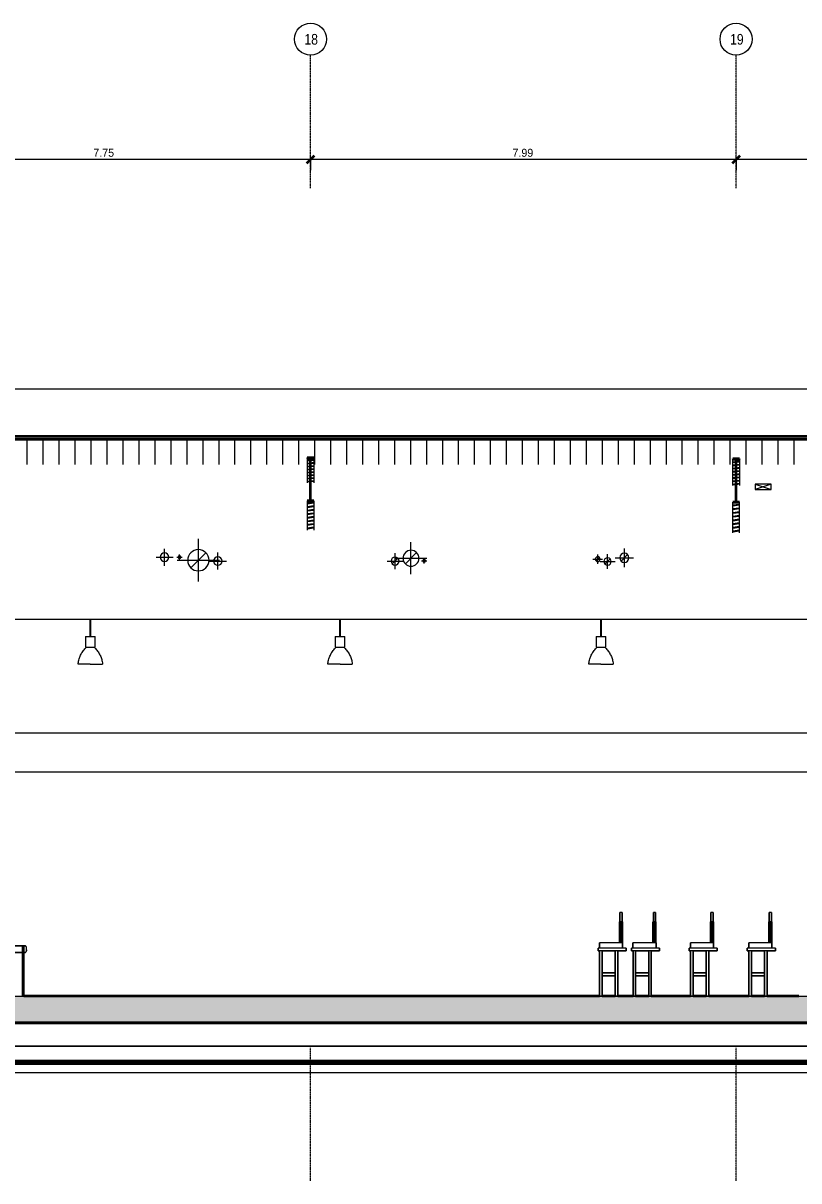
# Model space of a CAD drawing. Header units: centimetres. Extents: x -13689 to 3489, y -437 to 1921.
# Drawn here: x -4753 to -3297, y -253 to 1921 of the extents above; entities that cross this region are included whole.
import ezdxf

# ---------------------------------------------------------------- set-up
doc = ezdxf.new("R2010")
doc.units = ezdxf.units.CM
doc.linetypes.add('Centre', pattern=[3.175, 0.635, -0.475, 1.59, -0.475])
doc.linetypes.add('Grid Line', pattern=[2.2225, 1.27, -0.3175, 0.3175, -0.3175])
for name, color, linetype, lineweight in [('A-ANNO-DIMS', 7, 'Continuous', 9), ('A-ANNO-DIMS-100', 7, 'Continuous', 9), ('A-CLNG', 7, 'Continuous', 9), ('A-FLOR', 7, 'Continuous', 9), ('A-FLOR-LEVL', 7, 'Continuous', 9), ('A-FLOR-PATT', 7, 'Continuous', 35), ('A-ROOF', 7, 'Continuous', 9), ('A-ROOF-PATT', 7, 'Continuous', 35), ('C-BLDG-PADS', 7, 'Continuous', 9), ('C-TOPO', 7, 'Continuous', 9), ('E-LITE-EQPM', 7, 'Continuous', 9), ('G-IMPT', 7, 'Continuous', 9), ('M-EQPM', 7, 'Continuous', 9), ('M-HVAC-DUCT-CNTR', 7, 'Continuous', 9), ('P-PIPE', 7, 'Continuous', 9), ('P-PIPE-CNTR', 7, 'Continuous', 9), ('S-BEAM', 7, 'Continuous', 9), ('S-GRID', 7, 'Continuous', 9), ('S-GRID-IDEN', 7, 'Continuous', 9)]:
    doc.layers.add(name, color=color, linetype=linetype, lineweight=lineweight)
doc.layers.add('E-CABL-TRAY-ANNO', color=7, linetype='Continuous', lineweight=9, true_color=0x007f00)
doc.layers.add('M-HVAC-DUCT-ANNO', color=7, linetype='Continuous', lineweight=9, true_color=0x007f00)
doc.styles.add('Century Gothic_1', font='GOTHIC.TTF', dxfattribs={"height": 15})
doc.styles.add('Saira Condensed', font='SairaCondensed-Regular.ttf', dxfattribs={"height": 20})
doc.dimstyles.new('FCA_N_Cotas_E100', dxfattribs={"dimscale": 30.48, "dimtxt": 15.662524, "dimasz": 0.492126, "dimexe": 0.656168, "dimexo": 0.656168, "dimgap": 0.032808, "dimtad": 1, "dimlfac": 0.01, "dimrnd": 0.01, "dimzin": 0, "dimdsep": 46, "dimtxsty": 'Century Gothic_1', "dimblk1": 'OBLIQUE', "dimblk2": 'OBLIQUE', "dimsah": 1, "dimcen": 0.09, "dimdle": 0.656168, "dimazin": 2, "dimtfac": 1, "dimtdec": 4, "dimtix": 1, "dimtmove": 0, "dimatfit": 3, "dimfxl": 1, "dimtvp": 1, "dimtolj": 1, "dimtzin": 0, "dimarcsym": 2})
pattern_1 = [(45, (-5138.633, 712), (-25.1447, 25.1447), []), (45, (-5138.633, 750.1), (-25.1447, 25.1447), [])]
pattern_2 = [(6.43, (-5138.633, 1099.388), (-25.144541, 2.833909), []), (6.43, (-5138.633, 1103.682), (-25.144541, 2.833909), [])]
pattern_3 = [(6.779, (-5138.633, 1096.821), (-25.144591, 2.988827), []), (6.779, (-5138.633, 1101.35), (-25.144591, 2.988827), [])]

# ---------------------------------------------------------------- blocks, each defined once
blk = doc.blocks.new('PQ_RVR_EST-01_ZZ_ZZ_MO_T_A_rvt-2-Sección 3-2')
at = {"layer": 'A-FLOR-PATT', "lineweight": 9, "true_color": 0x9a9a9a}
blk.add_hatch(color=253, dxfattribs=at).paths.add_polyline_path([(2109.2, 44), (2109.2, 94), (-4380, 94), (-4380, 44), (2057.6, 44)])
at = {"layer": 'S-BEAM', "true_color": 0xc0c0c0}
h = blk.add_hatch(dxfattribs=at)
h.set_pattern_fill('FP_9', color=9, style=0, pattern_type=2)
h.set_pattern_definition(pattern_1)
h.paths.add_polyline_path([(-3340.6, 1024), (-3340.6, 1024.6), (-3346.5, 1024.6), (-3346.5, 1104.4), (-3340.6, 1104.4), (-3340.6, 1105), (-3353.1, 1105), (-3353.1, 1104.4), (-3347.2, 1104.4), (-3347.2, 1024.6), (-3353.1, 1024.6), (-3353.1, 1024)])
h = blk.add_hatch(dxfattribs=at)
h.set_pattern_fill('FP_24', color=9, style=0, pattern_type=2)
h.set_pattern_definition(pattern_2)
edge = h.paths.add_edge_path()
edge.add_line((-3347.2, 1058), (-3347.2, 1104.4))
edge.add_line((-3347.2, 1104.4), (-3353.1, 1104.4))
edge.add_line((-3353.1, 1104.4), (-3353.1, 1058))
h = blk.add_hatch(dxfattribs=at)
h.set_pattern_fill('FP_24', color=9, style=0, pattern_type=2)
h.set_pattern_definition(pattern_2)
edge = h.paths.add_edge_path()
edge.add_line((-3340.6, 1058), (-3340.6, 1104.4))
edge.add_line((-3340.6, 1104.4), (-3346.5, 1104.3))
edge.add_line((-3346.5, 1104.3), (-3346.5, 1058))
h = blk.add_hatch(dxfattribs=at)
h.set_pattern_fill('FP_9', color=9, style=0, pattern_type=2)
h.set_pattern_definition(pattern_1)
h.paths.add_polyline_path([(-2541.5, 1021.5), (-2541.5, 1022.1), (-2547.4, 1022.1), (-2547.4, 1102.3), (-2541.5, 1102.3), (-2541.5, 1102.9), (-2554, 1102.9), (-2554, 1102.3), (-2548.1, 1102.3), (-2548.1, 1022.1), (-2554, 1022.1), (-2554, 1021.5)])
h = blk.add_hatch(dxfattribs=at)
h.set_pattern_fill('FP_25', color=9, style=0, pattern_type=2)
h.set_pattern_definition(pattern_3)
edge = h.paths.add_edge_path()
edge.add_line((-2548.1, 1053.4), (-2548.1, 1102.3))
edge.add_line((-2548.1, 1102.3), (-2554, 1102.3))
edge.add_line((-2554, 1102.3), (-2554, 1053.4))
h = blk.add_hatch(dxfattribs=at)
h.set_pattern_fill('FP_25', color=9, style=0, pattern_type=2)
h.set_pattern_definition(pattern_3)
edge = h.paths.add_edge_path()
edge.add_line((-2541.5, 1053.4), (-2541.5, 1102.3))
edge.add_line((-2541.5, 1102.3), (-2547.4, 1102.3))
edge.add_line((-2547.4, 1102.3), (-2547.4, 1053.4))
h = blk.add_hatch(dxfattribs=at)
h.set_pattern_fill('FP_21', color=9, style=0, pattern_type=2)
h.set_pattern_definition([(7.566, (-5138.633, 1018.542), (-25.144596, 3.33933), []), (7.566, (-5138.633, 1023.602), (-25.144596, 3.33933), [])])
edge = h.paths.add_edge_path()
edge.add_line((-3340.6, 969.3), (-3340.6, 1024))
edge.add_line((-3340.6, 1024), (-3353.1, 1024))
edge.add_line((-3353.1, 1024), (-3353.1, 969.3))
h = blk.add_hatch(dxfattribs=at)
h.set_pattern_fill('FP_11', color=9, style=0, pattern_type=2)
h.set_pattern_definition([(7.888, (-5138.633, 1015.53), (-25.145069, 3.48413), []), (7.888, (-5138.633, 1020.809), (-25.145069, 3.48413), [])])
edge = h.paths.add_edge_path()
edge.add_line((-2541.5, 964.3), (-2541.5, 1021.5))
edge.add_line((-2541.5, 1021.5), (-2554, 1021.5))
edge.add_line((-2554, 1021.5), (-2554, 964.3))
at = {"layer": 'A-FLOR', "lineweight": 35}
for p, q in [((-2804, 94), (-3885, 94)), ((-2774.6, 94), (-2799.2, 94)), ((-2741.2, 94), (-2769.8, 94)), ((-2711.8, 94), (-2736.3, 94)), ((-2633.2, 94), (-2706.9, 94)), ((-2603.8, 94), (-2628.3, 94)), ((-2523.7, 94), (-2598.9, 94)), ((-2494.3, 94), (-2518.8, 94)), ((-2429.8, 94), (-2489.4, 94)), ((-4380, 44), (1957.6, 44))]:
    blk.add_line(p, q, dxfattribs=at)
at = {"layer": 'S-BEAM', "lineweight": 35}
for p, q in [((-3340.6, 1105), (-3353.1, 1105)), ((-3353.1, 1105), (-3353.1, 1104.4)), ((-3353.1, 1104.4), (-3347.2, 1104.4)), ((-3347.2, 1104.4), (-3347.2, 1024.6)), ((-3346.5, 1024.6), (-3346.5, 1104.4)), ((-3346.5, 1104.4), (-3340.6, 1104.4)), ((-3340.6, 1104.4), (-3340.6, 1105)), ((-2541.5, 1102.9), (-2554, 1102.9)), ((-2554, 1102.9), (-2554, 1102.3)), ((-2554, 1102.3), (-2548.1, 1102.3)), ((-2548.1, 1102.3), (-2548.1, 1022.1)), ((-2547.4, 1022.1), (-2547.4, 1102.3)), ((-2547.4, 1102.3), (-2541.5, 1102.3)), ((-2541.5, 1102.3), (-2541.5, 1102.9)), ((-3347.2, 1024.6), (-3353.1, 1024.6)), ((-3353.1, 1024.6), (-3353.1, 1024)), ((-3353.1, 1024), (-3340.6, 1024)), ((-3340.6, 1024.6), (-3346.5, 1024.6)), ((-3340.6, 1024), (-3340.6, 1024.6)), ((-2548.1, 1022.1), (-2554, 1022.1)), ((-2554, 1022.1), (-2554, 1021.5)), ((-2541.5, 1022.1), (-2547.4, 1022.1)), ((-2541.5, 1021.5), (-2541.5, 1022.1)), ((-2554, 1021.5), (-2541.5, 1021.5))]:
    blk.add_line(p, q, dxfattribs=at)
at = {"layer": 'S-BEAM'}
for p, q in [((-3353.1, 1104.4), (-3353.1, 1058)), ((-3340.6, 1104.4), (-3340.6, 1058)), ((-2554, 1053.4), (-2554, 1102.3)), ((-2541.5, 1102.3), (-2541.5, 1053.4)), ((-3353.1, 1024), (-3353.1, 969.3)), ((-3340.6, 1024), (-3340.6, 969.3)), ((-2554, 964.3), (-2554, 1021.5)), ((-2541.5, 964.3), (-2541.5, 1021.5))]:
    blk.add_line(p, q, dxfattribs=at)
blk = doc.blocks.new('EQ-05-004 - EQ-05-004_dwg_Agrupar_600-1546369-Sección 3-2')
at = {"layer": 'M-EQPM', "color": 136, "true_color": 0x007f7f}
for p, q in [((-3921.7, 94), (-3921.7, 188.9)), ((-3918.8, 188.9), (-3921.7, 188.9)), ((-3921.7, 188.9), (-3918.8, 188.9)), ((-3921.7, 188.9), (-3921.7, 94)), ((-3918.8, 94), (-3918.8, 188.9)), ((-3918.8, 94), (-3918.8, 188.9)), ((-3921.7, 94), (-3918.8, 94)), ((-3918.8, 94), (-3921.7, 94))]:
    blk.add_line(p, q, dxfattribs=at)
at = {"layer": 'M-EQPM', "color": 136, "true_color": 0x007f7f, "flags": 128}
blk.add_lwpolyline([(-3921.7, 188.9), (-3918.8, 188.9), (-3918.8, 94), (-3921.7, 94)], close=True, dxfattribs=at)
blk = doc.blocks.new('EQ-05-004 - EQ-05-004_dwg_Agrupar_600-1546370-Sección 3-2')
at = {"layer": 'M-EQPM', "color": 136, "true_color": 0x007f7f}
for p, q in [((-3887.8, 94), (-3887.8, 188.9)), ((-3885, 188.9), (-3887.8, 188.9)), ((-3887.8, 188.9), (-3885, 188.9)), ((-3887.8, 188.9), (-3887.8, 94)), ((-3885, 94), (-3885, 188.9)), ((-3885, 94), (-3885, 188.9)), ((-3887.8, 94), (-3885, 94)), ((-3885, 94), (-3887.8, 94))]:
    blk.add_line(p, q, dxfattribs=at)
at = {"layer": 'M-EQPM', "color": 136, "true_color": 0x007f7f, "flags": 128}
blk.add_lwpolyline([(-3887.8, 188.9), (-3885, 188.9), (-3885, 94), (-3887.8, 94)], close=True, dxfattribs=at)
blk = doc.blocks.new('EQ-05-004 - EQ-05-004_dwg_Agrupar_600-1546372-Sección 3-2')
at = {"layer": 'M-EQPM', "color": 136, "true_color": 0x007f7f}
for p, q in [((-4347.8, 277.9), (-4347.8, 377.6)), ((-4344.9, 377.6), (-4347.8, 377.6)), ((-4347.8, 377.6), (-4344.9, 377.6)), ((-4347.8, 277.9), (-4347.8, 377.6)), ((-4347.8, 377.6), (-4347.8, 277.9)), ((-4344.9, 277.9), (-4344.9, 377.6)), ((-4344.9, 277.9), (-4344.9, 377.6)), ((-4347.8, 94), (-4347.8, 205.8)), ((-4347.8, 205.8), (-4347.8, 94)), ((-4344.9, 94), (-4344.9, 205.8)), ((-4344.9, 94), (-4344.9, 205.8)), ((-4347.8, 94), (-4344.9, 94)), ((-4344.9, 94), (-4347.8, 94))]:
    blk.add_line(p, q, dxfattribs=at)
at = {"layer": 'M-EQPM', "color": 136, "true_color": 0x007f7f, "flags": 128}
for points in [[(-4347.8, 377.6), (-4344.9, 377.6), (-4344.9, 277.9)], [(-4344.9, 205.8), (-4344.9, 94), (-4347.8, 94), (-4347.8, 205.8)]]:
    blk.add_lwpolyline(points, dxfattribs=at)
blk = doc.blocks.new('EQ-05-004 - EQ-05-004_dwg_Agrupar_534-1546373-Sección 3-2')
at = {"layer": 'M-EQPM', "color": 2, "true_color": 0xffff00}
for p, q in [((-4380, 376.9), (-4347.8, 376.9)), ((-4347.8, 376.9), (-4380, 376.9)), ((-4380, 376.9), (-4347.8, 376.9)), ((-4344.9, 376.9), (-4339.3, 376.9)), ((-4344.9, 376.9), (-4339.3, 376.9)), ((-3926.4, 188.9), (-4339.3, 376.9)), ((-4339.3, 376.9), (-3926.4, 188.9)), ((-4380, 364.2), (-4347.8, 364.2)), ((-4347.8, 364.2), (-4380, 364.2)), ((-4380, 364.2), (-4347.8, 364.2)), ((-4344.9, 364.2), (-4339.3, 364.2)), ((-4344.9, 364.2), (-4339.3, 364.2)), ((-3926.4, 176.2), (-4339.3, 364.2)), ((-4339.3, 364.2), (-3926.4, 176.2)), ((-3921.7, 188.9), (-3926.4, 188.9)), ((-3926.4, 188.9), (-3921.7, 188.9)), ((-3926.4, 188.9), (-3921.7, 188.9)), ((-3921.7, 176.2), (-3926.4, 176.2)), ((-3926.4, 176.2), (-3921.7, 176.2)), ((-3887.8, 188.9), (-3918.8, 188.9)), ((-3918.8, 188.9), (-3887.8, 188.9)), ((-3918.8, 188.9), (-3887.8, 188.9)), ((-3887.8, 176.2), (-3918.8, 176.2)), ((-3887.8, 176.2), (-3918.8, 176.2)), ((-3918.8, 176.2), (-3887.8, 176.2)), ((-3882.8, 188.9), (-3885, 188.9)), ((-3885, 188.9), (-3882.8, 188.9)), ((-3885, 188.9), (-3882.8, 188.9)), ((-3882.8, 176.2), (-3885, 176.2)), ((-3882.8, 176.2), (-3885, 176.2)), ((-3885, 176.2), (-3882.8, 176.2)), ((-3882.1, 188.7), (-3882.8, 188.9)), ((-3882.8, 188.9), (-3882.1, 188.7)), ((-3882.1, 176.4), (-3882.8, 176.2)), ((-3882.8, 176.2), (-3882.1, 176.4)), ((-3882.1, 188.7), (-3881.4, 188)), ((-3881.4, 188), (-3882.1, 188.7)), ((-3881.4, 177), (-3882.1, 176.4)), ((-3882.1, 176.4), (-3881.4, 177)), ((-3881.4, 188), (-3880.8, 187)), ((-3880.8, 187), (-3881.4, 188)), ((-3881.4, 177), (-3880.8, 178)), ((-3881.4, 177), (-3880.8, 178)), ((-3880.3, 185.7), (-3880.8, 187)), ((-3880.3, 185.7), (-3880.8, 187)), ((-3880.3, 179.3), (-3880.8, 178)), ((-3880.8, 178), (-3880.3, 179.3)), ((-3880, 184.2), (-3880.3, 185.7)), ((-3880, 184.2), (-3880.3, 185.7)), ((-3880, 180.9), (-3880.3, 179.3)), ((-3880.3, 179.3), (-3880, 180.9)), ((-3880, 182.5), (-3880, 184.2)), ((-3880, 182.5), (-3880, 184.2)), ((-3880, 180.9), (-3880, 182.5)), ((-3880, 180.9), (-3880, 182.5))]:
    blk.add_line(p, q, dxfattribs=at)
at = {"layer": 'M-EQPM', "color": 2, "true_color": 0xffff00, "flags": 128}
for points in [[(-3926.4, 188.9), (-4339.3, 376.9), (-4344.9, 376.9)], [(-3921.7, 176.2), (-3926.4, 176.2), (-4339.3, 364.2), (-4344.9, 364.2)]]:
    blk.add_lwpolyline(points, dxfattribs=at)
blk = doc.blocks.new('EQ-05-004 - EQ-05-004_dwg_Agrupar_574-1546384-Sección 3-2')
for name in ['EQ-05-004 - EQ-05-004_dwg_Agrupar_534-1546373-Sección 3-2', 'EQ-05-004 - EQ-05-004_dwg_Agrupar_600-1546372-Sección 3-2', 'EQ-05-004 - EQ-05-004_dwg_Agrupar_600-1546369-Sección 3-2', 'EQ-05-004 - EQ-05-004_dwg_Agrupar_600-1546370-Sección 3-2']:
    blk.add_blockref(name, (0, 0))
blk = doc.blocks.new('EQ-05-004 - EQ-05-004_dwg-1546346-Sección 3-2')
blk.add_blockref('EQ-05-004 - EQ-05-004_dwg_Agrupar_574-1546384-Sección 3-2', (0, 0))
blk = doc.blocks.new('EQ-05-004 - EQ-05-004-1546388-Sección 3-2')
blk.add_blockref('EQ-05-004 - EQ-05-004_dwg-1546346-Sección 3-2', (0, 0))
blk = doc.blocks.new('EQ-05-012 - EQ-05-012_dwg_Agrupar_512-1553429-Sección 3-2')
at = {"layer": 'M-EQPM', "color": 253, "true_color": 0x999999}
for p, q in [((-2760.7, 194), (-2804.3, 194)), ((-2804.3, 194), (-2804.3, 184)), ((-2804.3, 184), (-2804.3, 194)), ((-2760.7, 194), (-2804.3, 194)), ((-2804.3, 194), (-2804.3, 184)), ((-2760.7, 194), (-2760.7, 184)), ((-2760.7, 194), (-2760.7, 184))]:
    blk.add_line(p, q, dxfattribs=at)
at = {"layer": 'M-EQPM', "color": 253, "true_color": 0x999999, "flags": 128}
blk.add_lwpolyline([(-2760.7, 184), (-2760.7, 194), (-2804.3, 194)], dxfattribs=at)
blk = doc.blocks.new('EQ-05-012 - EQ-05-012_dwg_Agrupar_939-1553430-Sección 3-2')
at = {"layer": 'M-EQPM', "color": 251, "true_color": 0x666666}
for p, q in [((-2766.5, 234), (-2766.6, 234)), ((-2766.5, 234), (-2766.6, 234)), ((-2766.6, 234), (-2766.6, 194)), ((-2766.6, 234), (-2766.6, 194)), ((-2766.6, 194), (-2766.6, 234)), ((-2766.2, 234), (-2766.5, 234)), ((-2766.5, 234), (-2766.5, 194)), ((-2766.5, 234), (-2766.5, 194)), ((-2766.5, 194), (-2766.5, 234)), ((-2765.8, 234), (-2766.2, 234)), ((-2766.2, 234), (-2766.2, 194)), ((-2766.2, 234), (-2766.2, 194)), ((-2766.2, 194), (-2766.2, 234)), ((-2765.7, 234), (-2765.7, 194)), ((-2765.7, 234), (-2765.7, 194)), ((-2765.7, 194), (-2765.7, 234)), ((-2765.1, 234), (-2765.1, 194)), ((-2765.1, 234), (-2765.1, 194)), ((-2765.1, 194), (-2765.1, 234)), ((-2764.5, 234), (-2764.5, 194)), ((-2764.5, 234), (-2764.5, 194)), ((-2764.5, 194), (-2764.5, 234)), ((-2763.7, 234), (-2763.7, 194)), ((-2763.7, 234), (-2763.7, 194)), ((-2763.7, 194), (-2763.7, 234)), ((-2763, 234), (-2763, 194)), ((-2763, 234), (-2763, 194)), ((-2763, 194), (-2763, 234)), ((-2762.3, 234), (-2762.3, 194)), ((-2762.3, 234), (-2762.3, 194)), ((-2762.3, 194), (-2762.3, 234)), ((-2761.7, 234), (-2761.7, 194)), ((-2761.7, 234), (-2761.7, 194)), ((-2761.7, 194), (-2761.7, 234)), ((-2761.3, 234), (-2761.6, 234)), ((-2761, 234), (-2761.3, 234)), ((-2761.3, 234), (-2761.3, 194)), ((-2761.3, 234), (-2761.3, 194)), ((-2761.3, 194), (-2761.3, 234)), ((-2761, 234), (-2760.9, 234)), ((-2761, 234), (-2760.9, 234)), ((-2761, 234), (-2761, 194)), ((-2761, 234), (-2761, 194)), ((-2761, 194), (-2761, 234)), ((-2760.9, 234), (-2760.9, 194)), ((-2760.9, 234), (-2760.9, 194)), ((-2760.9, 194), (-2760.9, 234))]:
    blk.add_line(p, q, dxfattribs=at)
blk = doc.blocks.new('EQ-05-012 - EQ-05-012_dwg_Agrupar_511-1553431-Sección 3-2')
at = {"layer": 'M-EQPM', "color": 253, "true_color": 0x999999}
for p, q in [((-2761.6, 251), (-2765.8, 251)), ((-2765.8, 251), (-2765.8, 234)), ((-2761.6, 251), (-2765.8, 251)), ((-2765.8, 234), (-2765.8, 251)), ((-2761.6, 251), (-2761.6, 234)), ((-2761.6, 251), (-2761.6, 234)), ((-2761.6, 234), (-2765.8, 234)), ((-2761.6, 234), (-2765.8, 234))]:
    blk.add_line(p, q, dxfattribs=at)
at = {"layer": 'M-EQPM', "color": 253, "true_color": 0x999999, "flags": 128}
blk.add_lwpolyline([(-2761.6, 251), (-2765.8, 251), (-2765.8, 234), (-2761.6, 234)], close=True, dxfattribs=at)
blk = doc.blocks.new('EQ-05-012 - EQ-05-012_dwg_Agrupar_506-1553432-Sección 3-2')
for name in ['EQ-05-012 - EQ-05-012_dwg_Agrupar_511-1553431-Sección 3-2', 'EQ-05-012 - EQ-05-012_dwg_Agrupar_939-1553430-Sección 3-2', 'EQ-05-012 - EQ-05-012_dwg_Agrupar_512-1553429-Sección 3-2']:
    blk.add_blockref(name, (0, 0))
blk = doc.blocks.new('EQ-05-012 - EQ-05-012_dwg_Agrupar_546-1553433-Sección 3-2')
at = {"layer": 'M-EQPM', "color": 136, "true_color": 0x007f7f}
for p, q in [((-2806.9, 179), (-2806.9, 184)), ((-2754.2, 184), (-2806.9, 184)), ((-2754.2, 184), (-2806.9, 184)), ((-2806.9, 179), (-2806.9, 184)), ((-2804, 179), (-2806.9, 179)), ((-2806.9, 179), (-2804, 179)), ((-2774.6, 179), (-2799.2, 179)), ((-2799.2, 179), (-2774.6, 179)), ((-2799.2, 179), (-2774.6, 179)), ((-2754.2, 179), (-2769.8, 179)), ((-2769.8, 179), (-2754.2, 179)), ((-2754.2, 179), (-2754.2, 184)), ((-2754.2, 184), (-2754.2, 179))]:
    blk.add_line(p, q, dxfattribs=at)
at = {"layer": 'M-EQPM', "color": 136, "true_color": 0x007f7f, "flags": 128}
for points in [[(-2806.9, 184), (-2806.9, 179), (-2804, 179)], [(-2769.8, 179), (-2754.2, 179), (-2754.2, 184), (-2806.9, 184)]]:
    blk.add_lwpolyline(points, dxfattribs=at)
blk = doc.blocks.new('EQ-05-012 - EQ-05-012_dwg_Agrupar_982-1553438-Sección 3-2')
at = {"layer": 'M-EQPM', "color": 251, "true_color": 0x666666}
for p, q in [((-2769.8, 179), (-2774.6, 179)), ((-2774.6, 179), (-2774.6, 94)), ((-2769.8, 179), (-2774.6, 179)), ((-2774.6, 94), (-2774.6, 179)), ((-2769.8, 179), (-2769.8, 94)), ((-2769.8, 94), (-2774.6, 94)), ((-2774.6, 94), (-2769.8, 94))]:
    blk.add_line(p, q, dxfattribs=at)
at = {"layer": 'M-EQPM', "color": 251, "true_color": 0x666666, "flags": 128}
for points in [[(-2769.8, 94), (-2769.8, 179), (-2774.6, 179)], [(-2774.6, 179), (-2774.6, 94), (-2769.8, 94), (-2769.8, 179)]]:
    blk.add_lwpolyline(points, dxfattribs=at)
blk = doc.blocks.new('EQ-05-012 - EQ-05-012_dwg_Agrupar_982-1553439-Sección 3-2')
at = {"layer": 'M-EQPM', "color": 251, "true_color": 0x666666}
for p, q in [((-2799.2, 137.7), (-2799.2, 132.3)), ((-2799.2, 137.7), (-2774.6, 137.7)), ((-2799.2, 137.7), (-2799.2, 132.3)), ((-2799.2, 132.3), (-2774.6, 132.3)), ((-2774.6, 132.3), (-2799.2, 132.3)), ((-2774.6, 137.7), (-2774.6, 132.3)), ((-2774.6, 132.3), (-2774.6, 137.7))]:
    blk.add_line(p, q, dxfattribs=at)
at = {"layer": 'M-EQPM', "color": 251, "true_color": 0x666666, "flags": 128}
for points in [[(-2774.6, 137.7), (-2799.2, 137.7), (-2799.2, 132.3)], [(-2799.2, 132.3), (-2774.6, 132.3), (-2774.6, 137.7), (-2799.2, 137.7)]]:
    blk.add_lwpolyline(points, dxfattribs=at)
blk = doc.blocks.new('EQ-05-012 - EQ-05-012_dwg_Agrupar_590-1553440-Sección 3-2')
at = {"layer": 'M-EQPM', "color": 251, "true_color": 0x666666}
for p, q in [((-2799.2, 179), (-2804, 179)), ((-2804, 179), (-2804, 94)), ((-2799.2, 179), (-2804, 179)), ((-2804, 94), (-2804, 179)), ((-2799.2, 179), (-2799.2, 94)), ((-2799.2, 94), (-2804, 94)), ((-2804, 94), (-2799.2, 94))]:
    blk.add_line(p, q, dxfattribs=at)
at = {"layer": 'M-EQPM', "color": 251, "true_color": 0x666666, "flags": 128}
for points in [[(-2799.2, 94), (-2799.2, 179), (-2804, 179)], [(-2804, 179), (-2804, 94), (-2799.2, 94), (-2799.2, 179)]]:
    blk.add_lwpolyline(points, dxfattribs=at)
blk = doc.blocks.new('EQ-05-012 - EQ-05-012_dwg_Agrupar_516-1553441-Sección 3-2')
for name in ['EQ-05-012 - EQ-05-012_dwg_Agrupar_590-1553440-Sección 3-2', 'EQ-05-012 - EQ-05-012_dwg_Agrupar_982-1553438-Sección 3-2', 'EQ-05-012 - EQ-05-012_dwg_Agrupar_982-1553439-Sección 3-2']:
    blk.add_blockref(name, (0, 0))
blk = doc.blocks.new('EQ-05-012 - EQ-05-012_dwg_Agrupar_555-1553442-Sección 3-2')
for name in ['EQ-05-012 - EQ-05-012_dwg_Agrupar_546-1553433-Sección 3-2', 'EQ-05-012 - EQ-05-012_dwg_Agrupar_516-1553441-Sección 3-2']:
    blk.add_blockref(name, (0, 0))
blk = doc.blocks.new('EQ-05-012 - EQ-05-012_dwg-1553428-Sección 3-2')
for name in ['EQ-05-012 - EQ-05-012_dwg_Agrupar_506-1553432-Sección 3-2', 'EQ-05-012 - EQ-05-012_dwg_Agrupar_555-1553442-Sección 3-2']:
    blk.add_blockref(name, (0, 0))
blk = doc.blocks.new('EQ-05-012 - EQ-05-012-1553445-Sección 3-2')
blk.add_blockref('EQ-05-012 - EQ-05-012_dwg-1553428-Sección 3-2', (0, 0))
blk = doc.blocks.new('LamparaTecho - LamparaTecho_ipt-1627552-Sección 3-2')
at = {"layer": 'G-IMPT'}
for p, q in [((-2302.4, 801.5), (-2302.4, 769.5)), ((-2300.4, 801.5), (-2302.4, 801.5)), ((-2300.4, 769.5), (-2300.4, 801.5)), ((-2310.4, 769.5), (-2310.4, 749.5)), ((-2310.4, 769.5), (-2292.4, 769.5)), ((-2292.4, 749.5), (-2292.4, 769.5)), ((-2310.4, 749.5), (-2292.4, 749.5)), ((-2323.8, 717.5), (-2324.4, 717.5)), ((-2322.1, 717.5), (-2323.8, 717.5)), ((-2319.4, 717.5), (-2322.1, 717.5)), ((-2315.7, 717.5), (-2319.4, 717.5)), ((-2311.3, 717.5), (-2315.7, 717.5)), ((-2306.5, 717.5), (-2311.3, 717.5)), ((-2301.4, 717.5), (-2306.5, 717.5)), ((-2301.4, 717.5), (-2296.3, 717.5)), ((-2296.3, 717.5), (-2291.4, 717.5)), ((-2291.4, 717.5), (-2287, 717.5)), ((-2287, 717.5), (-2283.4, 717.5)), ((-2283.4, 717.5), (-2280.6, 717.5)), ((-2280.6, 717.5), (-2278.9, 717.5)), ((-2278.9, 717.5), (-2278.4, 717.5))]:
    blk.add_line(p, q, dxfattribs=at)
at = {"layer": 'G-IMPT', "flags": 128}
for points in [[(-2324.4, 717.5), (-2324.1, 719.5), (-2323.8, 721.5), (-2323.4, 723.4), (-2323, 725.4), (-2322.4, 727.3), (-2321.8, 729.2), (-2321.1, 731), (-2320.4, 732.9), (-2319.5, 734.7), (-2318.6, 736.4), (-2317.7, 738.2), (-2316.6, 739.8), (-2315.5, 741.5), (-2314.3, 743.1), (-2313.1, 744.6), (-2311.8, 746.1), (-2310.4, 747.6), (-2309, 749), (-2308.4, 749.5)], [(-2294.4, 749.5), (-2292.9, 748.2), (-2291.5, 746.8), (-2290.2, 745.3), (-2288.9, 743.7), (-2287.7, 742.2), (-2286.6, 740.5), (-2285.5, 738.9), (-2284.5, 737.2), (-2283.6, 735.4), (-2282.7, 733.6), (-2281.9, 731.8), (-2281.2, 730), (-2280.5, 728.1), (-2280, 726.2), (-2279.5, 724.3), (-2279.1, 722.3), (-2278.7, 720.4), (-2278.5, 718.4), (-2278.4, 717.5)]]:
    blk.add_lwpolyline(points, dxfattribs=at)
blk = doc.blocks.new('LamparaTecho - Standard-1626701-Sección 3-2')
blk.add_blockref('LamparaTecho - LamparaTecho_ipt-1627552-Sección 3-2', (0, 0))
blk = doc.blocks.new('PQ_RVR_MEP-01_ZZ_ZZ_MO_T_A_rvt-2-Sección 3-2')
at = {"layer": 'E-CABL-TRAY-ANNO'}
for p, q in [((-2511.9, 1055.8), (-2481.9, 1045.8)), ((-2481.9, 1055.8), (-2511.9, 1045.8)), ((-2511.9, 1055.8), (-2511.9, 1045.8)), ((-2481.9, 1055.8), (-2511.9, 1055.8)), ((-2511.9, 1045.8), (-2481.9, 1045.8)), ((-2481.9, 1045.8), (-2481.9, 1055.8))]:
    blk.add_line(p, q, dxfattribs=at)
at = {"layer": 'M-HVAC-DUCT-ANNO', "color": 6, "true_color": 0xff00ff}
for p, q in [((-3543.3, 926.9), (-3571.5, 898.6)), ((-3182.7, 916.5), (-3193.3, 905.9)), ((-3147.5, 927), (-3168.7, 905.8)), ((-2784, 915.4), (-2793.9, 905.5)), ((-2751.4, 923.7), (-2763.7, 911.3))]:
    blk.add_line(p, q, dxfattribs=at)
at = {"layer": 'M-HVAC-DUCT-ANNO', "color": 3, "true_color": 0x00ff00}
blk.add_line((-2804.3, 917.8), (-2810.7, 911.5), dxfattribs=at)
at = {"layer": 'M-HVAC-DUCT-ANNO', "color": 6, "true_color": 0xff00ff}
for centre, radius, start, end in [((-3557.4, 912.8), 20, 0, 180), ((-3188, 911.2), 7.5, 0, 180), ((-3158.1, 916.4), 15, 0, 180), ((-3158.1, 916.4), 15, 180, 360), ((-2789, 910.4), 7, 0, 180), ((-2757.5, 917.5), 8.75, 0, 180), ((-2757.5, 917.5), 8.75, 180, 360), ((-3557.4, 912.8), 20, 180, 360), ((-3188, 911.2), 7.5, 180, 0), ((-2789, 910.4), 7, 180, 0)]:
    blk.add_arc(centre, radius, start, end, dxfattribs=at)
at = {"layer": 'M-HVAC-DUCT-ANNO', "color": 3, "true_color": 0x00ff00}
for start, end in [(0, 180), (180, 0)]:
    blk.add_arc((-2807.5, 914.7), 4.5, start, end, dxfattribs=at)
at = {"layer": 'M-HVAC-DUCT-CNTR', "color": 6, "true_color": 0xff00ff}
for p, q in [((-3557.4, 872.8), (-3557.4, 952.8)), ((-3158.1, 886.4), (-3158.1, 946.4)), ((-2757.5, 900), (-2757.5, 935)), ((-3188.1, 916.4), (-3128.1, 916.4)), ((-3188, 896.2), (-3188, 926.2)), ((-2789, 896.4), (-2789, 924.4)), ((-2775, 917.5), (-2740, 917.5)), ((-3597.4, 912.8), (-3517.4, 912.8)), ((-3203, 911.2), (-3173, 911.2)), ((-2803, 910.4), (-2775, 910.4))]:
    blk.add_line(p, q, dxfattribs=at)
at = {"layer": 'M-HVAC-DUCT-CNTR', "color": 3, "true_color": 0x00ff00}
for p, q in [((-2816.5, 914.7), (-2798.5, 914.7)), ((-2807.5, 905.7), (-2807.5, 923.7))]:
    blk.add_line(p, q, dxfattribs=at)
at = {"layer": 'P-PIPE', "color": 6, "true_color": 0xff00ff}
for centre, radius, start, end in [((-3620.9, 918.4), 8, 0, 180), ((-3620.9, 918.4), 8, 180, 0), ((-3592.9, 918.7), 2.5, 0, 180), ((-3592.9, 918.7), 2.5, 180, 0), ((-3520.7, 911.3), 8, 0, 180), ((-3133.2, 911.8), 2.5, 0, 180), ((-3520.7, 911.3), 8, 180, 0), ((-3133.2, 911.8), 2.5, 180, 0)]:
    blk.add_arc(centre, radius, start, end, dxfattribs=at)
at = {"layer": 'P-PIPE-CNTR', "color": 6, "true_color": 0xff00ff}
for p, q in [((-3636.9, 918.4), (-3604.9, 918.4)), ((-3620.9, 902.4), (-3620.9, 934.4)), ((-3597.9, 918.7), (-3587.9, 918.7)), ((-3592.9, 913.7), (-3592.9, 923.7)), ((-3520.7, 895.3), (-3520.7, 927.3)), ((-3133.2, 906.8), (-3133.2, 916.8)), ((-3536.7, 911.3), (-3504.7, 911.3)), ((-3138.2, 911.8), (-3128.2, 911.8))]:
    blk.add_line(p, q, dxfattribs=at)
at = {"layer": 'E-LITE-EQPM', "lineweight": 9}
for p in [(-1458.9, 0), (-990, 0), (-500, 0)]:
    blk.add_blockref('LamparaTecho - Standard-1626701-Sección 3-2', p, dxfattribs=at)
at = {"layer": 'M-EQPM', "lineweight": 9}
for name, p in [('EQ-05-004 - EQ-05-004-1546388-Sección 3-2', (0, 0)), ('EQ-05-012 - EQ-05-012-1553445-Sección 3-2', (0, 0)), ('EQ-05-012 - EQ-05-012-1553445-Sección 3-2', (62.8, 0)), ('EQ-05-012 - EQ-05-012-1553445-Sección 3-2', (170.9, 0)), ('EQ-05-012 - EQ-05-012-1553445-Sección 3-2', (280.3, 0))]:
    blk.add_blockref(name, p, dxfattribs=at)
blk = doc.blocks.new('Grid - 3mm-1939417-Sección 3-2')
at = {"layer": 'S-GRID-IDEN', "color": 253, "true_color": 0xaaaaaa}
blk.add_circle((-3346.7, 1891.3), 30, dxfattribs=at)
blk = doc.blocks.new('DIMBLOCK48-Sección 3-2')
at = {"layer": 'A-ANNO-DIMS-100'}
for p, q in [((-3414.9, 1665.2), (-3414.9, 1674.6)), ((-2614.2, 1665.2), (-2614.2, 1674.6)), ((-2614.2, 1665.2), (-3414.9, 1665.2)), ((-3414.9, 1665.2), (-3414.9, 1645.2)), ((-2614.2, 1665.2), (-2614.2, 1645.2))]:
    blk.add_line(p, q, dxfattribs=at)
at = {"layer": 'A-ANNO-DIMS-100', "lineweight": 35}
for p, q in [((-3414.9, 1665.2), (-3422.4, 1657.7)), ((-3414.9, 1665.2), (-3407.4, 1672.7)), ((-2614.2, 1665.2), (-2621.7, 1657.7)), ((-2614.2, 1665.2), (-2606.7, 1672.7))]:
    blk.add_line(p, q, dxfattribs=at)
at = {"layer": 'A-ANNO-DIMS-100', "color": 0, "insert": (-3034.9, 1685.4), "char_height": 15, "width": 48.927, "attachment_point": 1, "line_spacing_factor": 0.984502, "style": 'Century Gothic_1'}
blk.add_mtext('8.01', dxfattribs=at)
blk = doc.blocks.new('_Oblique')
at = {"color": 0, "linetype": 'ByBlock', "lineweight": -2}
blk.add_line((-0.5, -0.5), (0.5, 0.5), dxfattribs=at)
blk = doc.blocks.new('DIMBLOCK49-Sección 3-2')
at = {"layer": 'A-ANNO-DIMS-100'}
for p, q in [((-4213.8, 1665.2), (-4213.8, 1674.6)), ((-3414.9, 1665.2), (-3414.9, 1674.6)), ((-3414.9, 1665.2), (-4213.8, 1665.2)), ((-4213.8, 1665.2), (-4213.8, 1645.2)), ((-3414.9, 1665.2), (-3414.9, 1645.2))]:
    blk.add_line(p, q, dxfattribs=at)
at = {"layer": 'A-ANNO-DIMS-100', "lineweight": 35}
for p, q in [((-4213.8, 1665.2), (-4221.3, 1657.7)), ((-4213.8, 1665.2), (-4206.3, 1672.7)), ((-3414.9, 1665.2), (-3422.4, 1657.7)), ((-3414.9, 1665.2), (-3407.4, 1672.7))]:
    blk.add_line(p, q, dxfattribs=at)
at = {"layer": 'A-ANNO-DIMS-100', "color": 0, "insert": (-3834.7, 1685.4), "char_height": 15, "width": 48.927, "attachment_point": 1, "line_spacing_factor": 0.984502, "style": 'Century Gothic_1'}
blk.add_mtext('7.99', dxfattribs=at)
blk = doc.blocks.new('DIMBLOCK50-Sección 3-2')
at = {"layer": 'A-ANNO-DIMS-100'}
for p, q in [((-4989.1, 1665.2), (-4989.1, 1674.6)), ((-4213.8, 1665.2), (-4213.8, 1674.6)), ((-4213.8, 1665.2), (-5009.1, 1665.2)), ((-4989.1, 1665.2), (-4989.1, 1645.2)), ((-4213.8, 1665.2), (-4213.8, 1645.2))]:
    blk.add_line(p, q, dxfattribs=at)
at = {"layer": 'A-ANNO-DIMS-100', "lineweight": 35}
for p, q in [((-4989.1, 1665.2), (-4996.6, 1657.7)), ((-4989.1, 1665.2), (-4981.6, 1672.7)), ((-4213.8, 1665.2), (-4221.3, 1657.7)), ((-4213.8, 1665.2), (-4206.3, 1672.7))]:
    blk.add_line(p, q, dxfattribs=at)
at = {"layer": 'A-ANNO-DIMS-100', "color": 0, "insert": (-4621.8, 1685.4), "char_height": 15, "width": 48.927, "attachment_point": 1, "line_spacing_factor": 0.984502, "style": 'Century Gothic_1'}
blk.add_mtext('7.75', dxfattribs=at)

msp = doc.modelspace()

# ---------------------------------------------------------------- hatches: boundary and pattern name
at = {"layer": 'A-FLOR-PATT', "lineweight": 9, "true_color": 0x9a9a9a}
msp.add_hatch(color=253, dxfattribs=at).paths.add_polyline_path([(1190.493, 44), (1190.493, 94), (-5247.138, 94), (-5247.138, 44), (1147.772, 44)])
at = {"layer": 'A-ROOF-PATT', "lineweight": 9, "true_color": 0x9a9a9a}
msp.add_hatch(color=253, dxfattribs=at).paths.add_polyline_path([(-5068.141, 1140.104), (-2660.648, 1140.104), (-2660.648, 1145.137), (-5247.138, 1145.137), (-5247.138, 1140.104)])
at = {"layer": 'A-ROOF-PATT', "lineweight": 9, "true_color": 0xc0c0c0}
h = msp.add_hatch(dxfattribs=at)
h.set_pattern_fill('FP_3', color=9, style=0, pattern_type=2)
h.set_pattern_definition([(90, (-6005.756, 1134.43), (-30, 2e-15), [])])
edge = h.paths.add_edge_path()
edge.add_line((-3396.633, 1092.77), (-2660.898, 1092.771))
edge.add_line((-2660.898, 1092.771), (-2660.898, 1140.104))
edge.add_line((-2660.898, 1140.104), (-5247.138, 1140.104))
edge.add_line((-5247.138, 1140.104), (-5247.138, 1092.77))
edge.add_line((-5247.138, 1092.77), (-4995.455, 1092.77))
edge.add_line((-4995.455, 1092.77), (-4995.455, 1104.818))
edge.add_line((-4995.455, 1104.818), (-4982.955, 1104.818))
edge.add_line((-4982.955, 1104.818), (-4982.955, 1092.77))
edge.add_line((-4982.955, 1092.77), (-4220.22, 1092.77))
edge.add_line((-4220.22, 1092.77), (-4220.22, 1104.958))
edge.add_line((-4220.22, 1104.958), (-4207.72, 1104.958))
edge.add_line((-4207.72, 1104.958), (-4207.72, 1092.77))
edge.add_line((-4207.72, 1092.77), (-3421.13, 1092.77))
edge.add_line((-3421.13, 1092.77), (-3421.13, 1102.922))
edge.add_line((-3421.13, 1102.922), (-3408.63, 1102.922))
edge.add_line((-3408.63, 1102.922), (-3408.63, 1096.077))
edge.add_line((-3408.63, 1096.077), (-3408.63, 1092.77))
h.paths.add_polyline_path([(-3415.235, 1102.336), (-3415.235, 1102.336), (-3419.467, 1102.336)])

# ---------------------------------------------------------------- linework, layer by layer
at = {"layer": 'A-CLNG', "color": 8, "lineweight": 18, "true_color": 0x808080}
msp.add_line((-3012.051, 801.545), (-5247.138, 801.545), dxfattribs=at)
at = {"layer": 'A-FLOR', "lineweight": 35}
for p, q in [((-3671.159, 94), (-4752.077, 94)), ((-3641.767, 94), (-3666.283, 94)), ((-3608.318, 94), (-3636.891, 94)), ((-3578.926, 94), (-3603.442, 94)), ((-3500.28, 94), (-3574.05, 94)), ((-3470.887, 94), (-3495.404, 94)), ((-3390.816, 94), (-3466.011, 94)), ((-3361.423, 94), (-3385.94, 94)), ((-3296.935, 94), (-3356.547, 94)), ((-5247.138, 44), (1090.493, 44))]:
    msp.add_line(p, q, dxfattribs=at)
at = {"layer": 'A-FLOR-LEVL', "color": 253, "linetype": 'Centre', "true_color": 0xaaaaaa}
for p, q in [((-5531.107, 1234.505), (1610.786, 1234.505)), ((-5531.107, 588.801), (1610.786, 588.801)), ((-5531.107, 515.53), (1483.786, 515.53)), ((-5531.107, 94), (1483.786, 94)), ((-5531.107, 46.025), (1610.786, 46.025)), ((-5531.107, 0), (1483.786, 0)), ((1610.786, -50), (-5531.107, -50))]:
    msp.add_line(p, q, dxfattribs=at)
at = {"layer": 'A-ROOF', "lineweight": 35}
for p, q in [((-2660.648, 1145.137), (-5247.138, 1145.137)), ((-5247.138, 1140.104), (-2660.648, 1140.104))]:
    msp.add_line(p, q, dxfattribs=at)
at = {"layer": 'C-BLDG-PADS', "color": 253, "lineweight": 18, "true_color": 0xaaaaaa}
for p, q in [((1190.493, 0), (-5247.138, 0)), ((-5247.138, -30.48), (1190.493, -30.48))]:
    msp.add_line(p, q, dxfattribs=at)
at = {"layer": 'C-TOPO', "color": 253, "lineweight": 70, "true_color": 0xaaaaaa}
for p, q in [((-3482.543, -30.496), (-5247.138, -30.496)), ((-2022.244, -30.496), (-3482.543, -30.496))]:
    msp.add_line(p, q, dxfattribs=at)
at = {"layer": 'C-TOPO', "color": 253, "true_color": 0xaaaaaa}
for q in [(-5247.138, -30.496), (-2022.244, -30.496)]:
    msp.add_line((-3482.544, -30.496), q, dxfattribs=at)
at = {"layer": 'S-GRID', "color": 253, "linetype": 'Grid Line', "true_color": 0xaaaaaa}
for p, q in [((-4213.844, 1611.334), (-4213.844, 1861.334)), ((-3414.88, 1611.334), (-3414.88, 1861.334)), ((-4213.844, -252.672), (-4213.844, -2.672)), ((-3414.88, -252.672), (-3414.88, -2.672))]:
    msp.add_line(p, q, dxfattribs=at)

# ---------------------------------------------------------------- block references
at = {"lineweight": 5}
for name in ['PQ_RVR_EST-01_ZZ_ZZ_MO_T_A_rvt-2-Sección 3-2', 'PQ_RVR_MEP-01_ZZ_ZZ_MO_T_A_rvt-2-Sección 3-2']:
    msp.add_blockref(name, (-867.123, 0), dxfattribs=at)
at = {"layer": 'S-GRID-IDEN', "color": 253, "true_color": 0xaaaaaa}
for p in [(-867.123, 0), (-68.159, 0)]:
    msp.add_blockref('Grid - 3mm-1939417-Sección 3-2', p, dxfattribs=at)

# ---------------------------------------------------------------- texts
at = {"layer": 'S-GRID-IDEN', "color": 253, "true_color": 0xaaaaaa, "char_height": 20, "attachment_point": 1, "style": 'Saira Condensed'}
for s, insert, width in [('18', (-4225.418, 1901.014), 27.25737), ('19', (-3426.104, 1901.014), 26.45569)]:
    msp.add_mtext(s, dxfattribs=dict(at, insert=insert, width=width))

# ---------------------------------------------------------------- dimensions: what is measured, and where the dimension line sits
at = {"layer": 'A-ANNO-DIMS'}
for base, p1, p2, override, picture, middle in [((-4989.08, 1665.161), (-4213.844, 1654.554), (-4989.08, 1654.554), {"dimpost": '<>', "dimfxl": 775.23579}, 'DIMBLOCK50-Sección 3-2', (-4601.462, 1673.85)), ((-4213.844, 1665.161), (-3414.88, 1654.554), (-4213.844, 1654.554), {"dimpost": '<>', "dimfxl": 798.964335}, 'DIMBLOCK49-Sección 3-2', (-3814.362, 1674.038)), ((-3414.88, 1665.161), (-2614.194, 1654.554), (-3414.88, 1654.554), {"dimpost": '<>', "dimfxl": 800.686067}, 'DIMBLOCK48-Sección 3-2', (-3014.537, 1674.038))]:
    dim = msp.add_linear_dim(base=base, p1=p1, p2=p2, dimstyle='FCA_N_Cotas_E100', override=override, dxfattribs=at)
    dim.commit()
    dim.dimension.update_dxf_attribs({"geometry": picture, "text_midpoint": middle})

doc.saveas('drawing.dxf')
